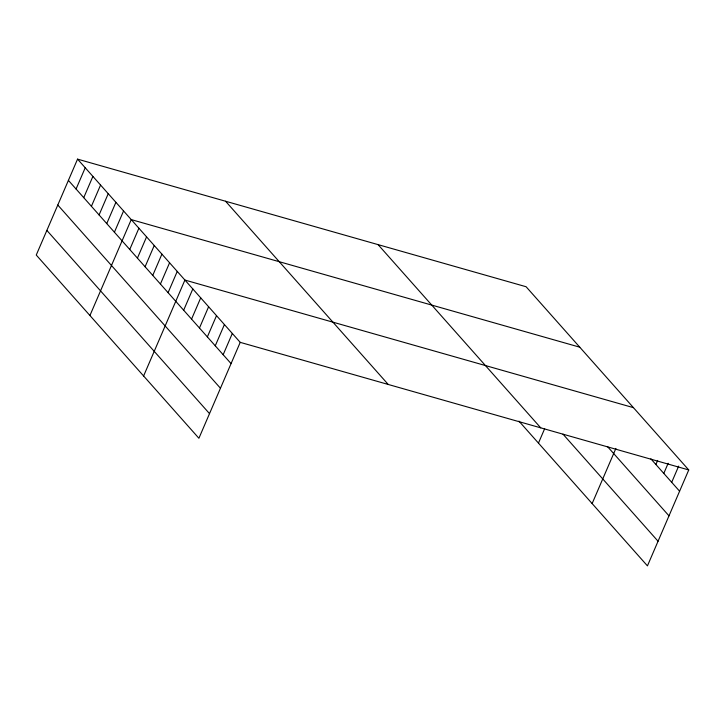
<?xml version="1.0" encoding="UTF-8"?>
<svg xmlns="http://www.w3.org/2000/svg" width="725" height="725" viewBox="0 0 725 725"><rect width="100%" height="100%" fill="white"/><g stroke="black" fill="none" stroke-linecap="round" stroke-linejoin="round"><path stroke-width="1.09" d="M77.557 159.128L36.25 255.046L198.904 438.263L240.22 342.354L77.557 159.128L526.096 286.737L688.75 469.954L647.443 565.872L518.946 421.125M76.071 189.017L85.224 167.774M83.747 197.653L92.891 176.411M91.413 206.299L100.567 185.047M99.08 214.935L108.233 193.684M106.747 223.572L115.9 202.32M114.414 232.208L123.567 210.957M89.927 315.511L131.234 219.593L579.773 347.193M129.748 249.482L138.901 228.23M137.424 258.118L146.568 236.867M145.091 266.755L154.244 245.503M152.757 275.391L161.911 254.149M160.424 284.028L169.578 262.785M168.091 292.673L177.244 271.422M143.604 375.976L184.911 280.058L633.451 407.658M183.661 310.209L192.814 288.958M191.563 319.109L200.716 297.857M199.466 328.008L208.61 306.757M207.359 336.907L216.512 315.656M215.262 345.807L224.415 324.555M223.164 354.706L232.317 333.455M538.457 443.111L544.647 428.738M592.135 503.576L615.897 448.413M655.898 464.507L657.638 460.457M663.801 473.407L668.151 463.284M671.694 482.306L678.673 466.112M240.22 342.354L688.75 469.954M650.869 458.843L679.597 491.206M607.405 446.482L668.985 515.838M563.017 434.175L658.055 541.231M378.078 244.624L540.732 427.841M225.575 201.242L388.228 384.458M68.404 180.38L231.067 363.606M57.792 205.021L220.454 388.237M46.862 230.405L209.516 413.631"/></g></svg>
